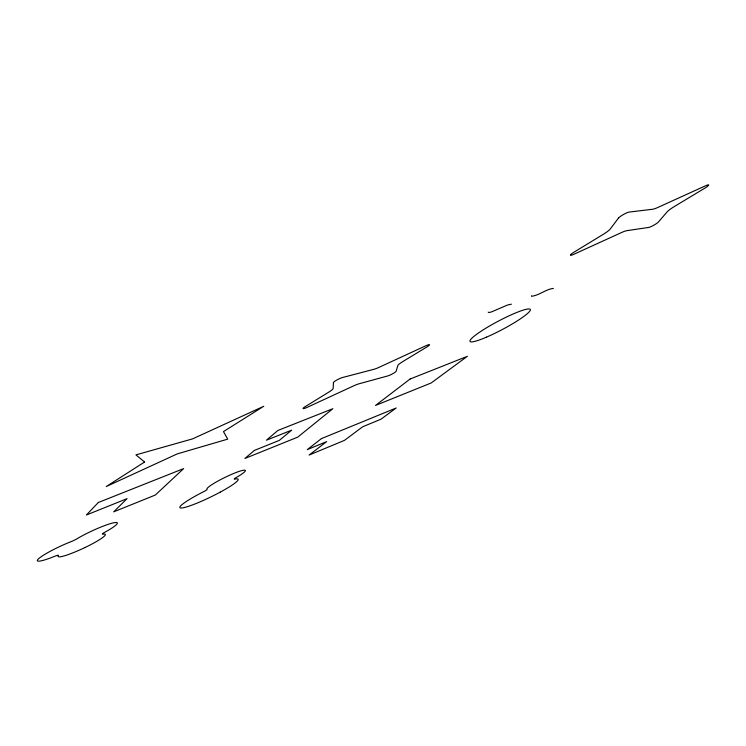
<?xml version="1.0" encoding="UTF-8"?>
<svg xmlns="http://www.w3.org/2000/svg" width="746" height="746" viewBox="0 0 746 746"><rect width="100%" height="100%" fill="white"/><g stroke="black" fill="none" stroke-linecap="round" stroke-linejoin="round"><path stroke-width="1.12" d="M511.392 304.172L507.56 305.002L491.539 311.884L489.012 312.574L488.182 312.117M553.383 288.404C545.932 289.196 539.199 295.397 531.562 296.293L531.497 295.873M333.425 382.633L333.182 388.414A11.255 1.734 -26.7 0 1 328.66 392.209L305.123 406.682A5.492 0.821 -26.6 0 0 303.137 408.621A5.492 0.821 -26.6 0 0 307.305 407.288L353.315 386.018A10.752 1.576 -26.9 0 1 359.096 383.77L387.733 375.937A5.25 0.755 -27.2 0 0 392.806 373.681A5.25 0.755 -27.2 0 0 396.089 371.294L397.851 365.493A10.761 1.576 -27.3 0 1 402.663 361.661L426.945 346.918A5.52 0.821 -27.5 0 0 429.463 344.708A5.52 0.821 -27.5 0 0 425.724 345.818L379.537 367.116A11.246 1.725 -27.2 0 1 373.643 369.373L342.498 377.523A5.763 0.914 -26.8 0 0 336.81 380.022A5.763 0.914 -26.8 0 0 333.425 382.633M618.462 218.102L610.265 228.994A12.691 2.005 -29 0 1 603.197 234.375L573.851 252.269A6.145 0.951 -28.8 0 0 570.382 255.132A6.145 0.951 -28.8 0 0 573.879 254.283L621.409 232.593A12.113 1.809 -29 0 1 626.771 230.682L648.694 227.427A5.94 0.849 -29.2 0 0 653.776 225.217A5.94 0.849 -29.2 0 0 658.382 222.028L667.241 211.761A12.272 1.781 -29.4 0 1 674.496 206.446L704.56 188.318A6.341 0.932 -29.6 0 0 708.663 185.129A6.341 0.932 -29.6 0 0 705.688 185.717L658.056 207.369A12.859 1.968 -29.5 0 1 652.619 209.253L629.167 212.078A6.555 1.054 -29.3 0 0 623.442 214.512A6.555 1.054 -29.3 0 0 618.462 218.102M98.323 502.506L86.377 515.01L127.081 498.636L113.69 511.849L155.345 495.018L183.656 468.591L98.323 502.506M254.414 450.397L244.902 458.473L297.738 437.137L332.884 408.687L277.932 430.442L266.425 440.205L291.658 430.153L279.284 440.41L254.414 450.397M321.451 438.601L307.268 449.624L326.645 441.632L309.077 455.079L344.493 440.354L362.705 426.749L380.954 419.224L396.201 407.978L321.451 438.601M410.104 379.015L375.527 405.432L431.179 382.968L467.36 356.318L410.104 379.015M144.593 462.007L106.221 486.551L177.231 453.904L227.707 439.142L223.464 431.598L263.758 406.272L192.627 438.862L135.949 454.883L144.593 462.007M84.951 547.545A26.082 3.273 -25 0 0 102.901 534.164A5.642 0.718 -25.2 0 1 104.999 532.15A26.781 3.478 -25.1 0 0 112.832 522.983A26.781 3.478 -25.1 0 0 76.838 538.864A5.949 0.783 -24.9 0 1 71.187 541.596A27.033 3.478 -24.9 0 0 38.708 558.623A27.033 3.478 -24.9 0 0 54.756 556.264A5.744 0.718 -24.9 0 1 58.356 555.528A26.082 3.273 -25 0 0 84.951 547.545M220.135 492.183A32.414 3.944 -25.9 0 0 234.701 479.118A4.579 0.569 -26 0 1 236.184 477.571A21.354 2.686 -26 0 0 243.811 470.194A21.354 2.686 -26 0 0 220.993 479.408A21.354 2.686 -26 0 0 207.108 489.311A4.681 0.587 -25.8 0 1 203.714 491.642A32.414 3.944 -25.9 0 0 180.97 508.007A32.414 3.944 -25.9 0 0 220.135 492.183M486.504 337.145A34.12 4.635 -27.9 0 0 530.341 309.543A34.12 4.635 -27.9 0 0 483.604 329.601A34.12 4.635 -27.9 0 0 486.504 337.145"/></g></svg>
